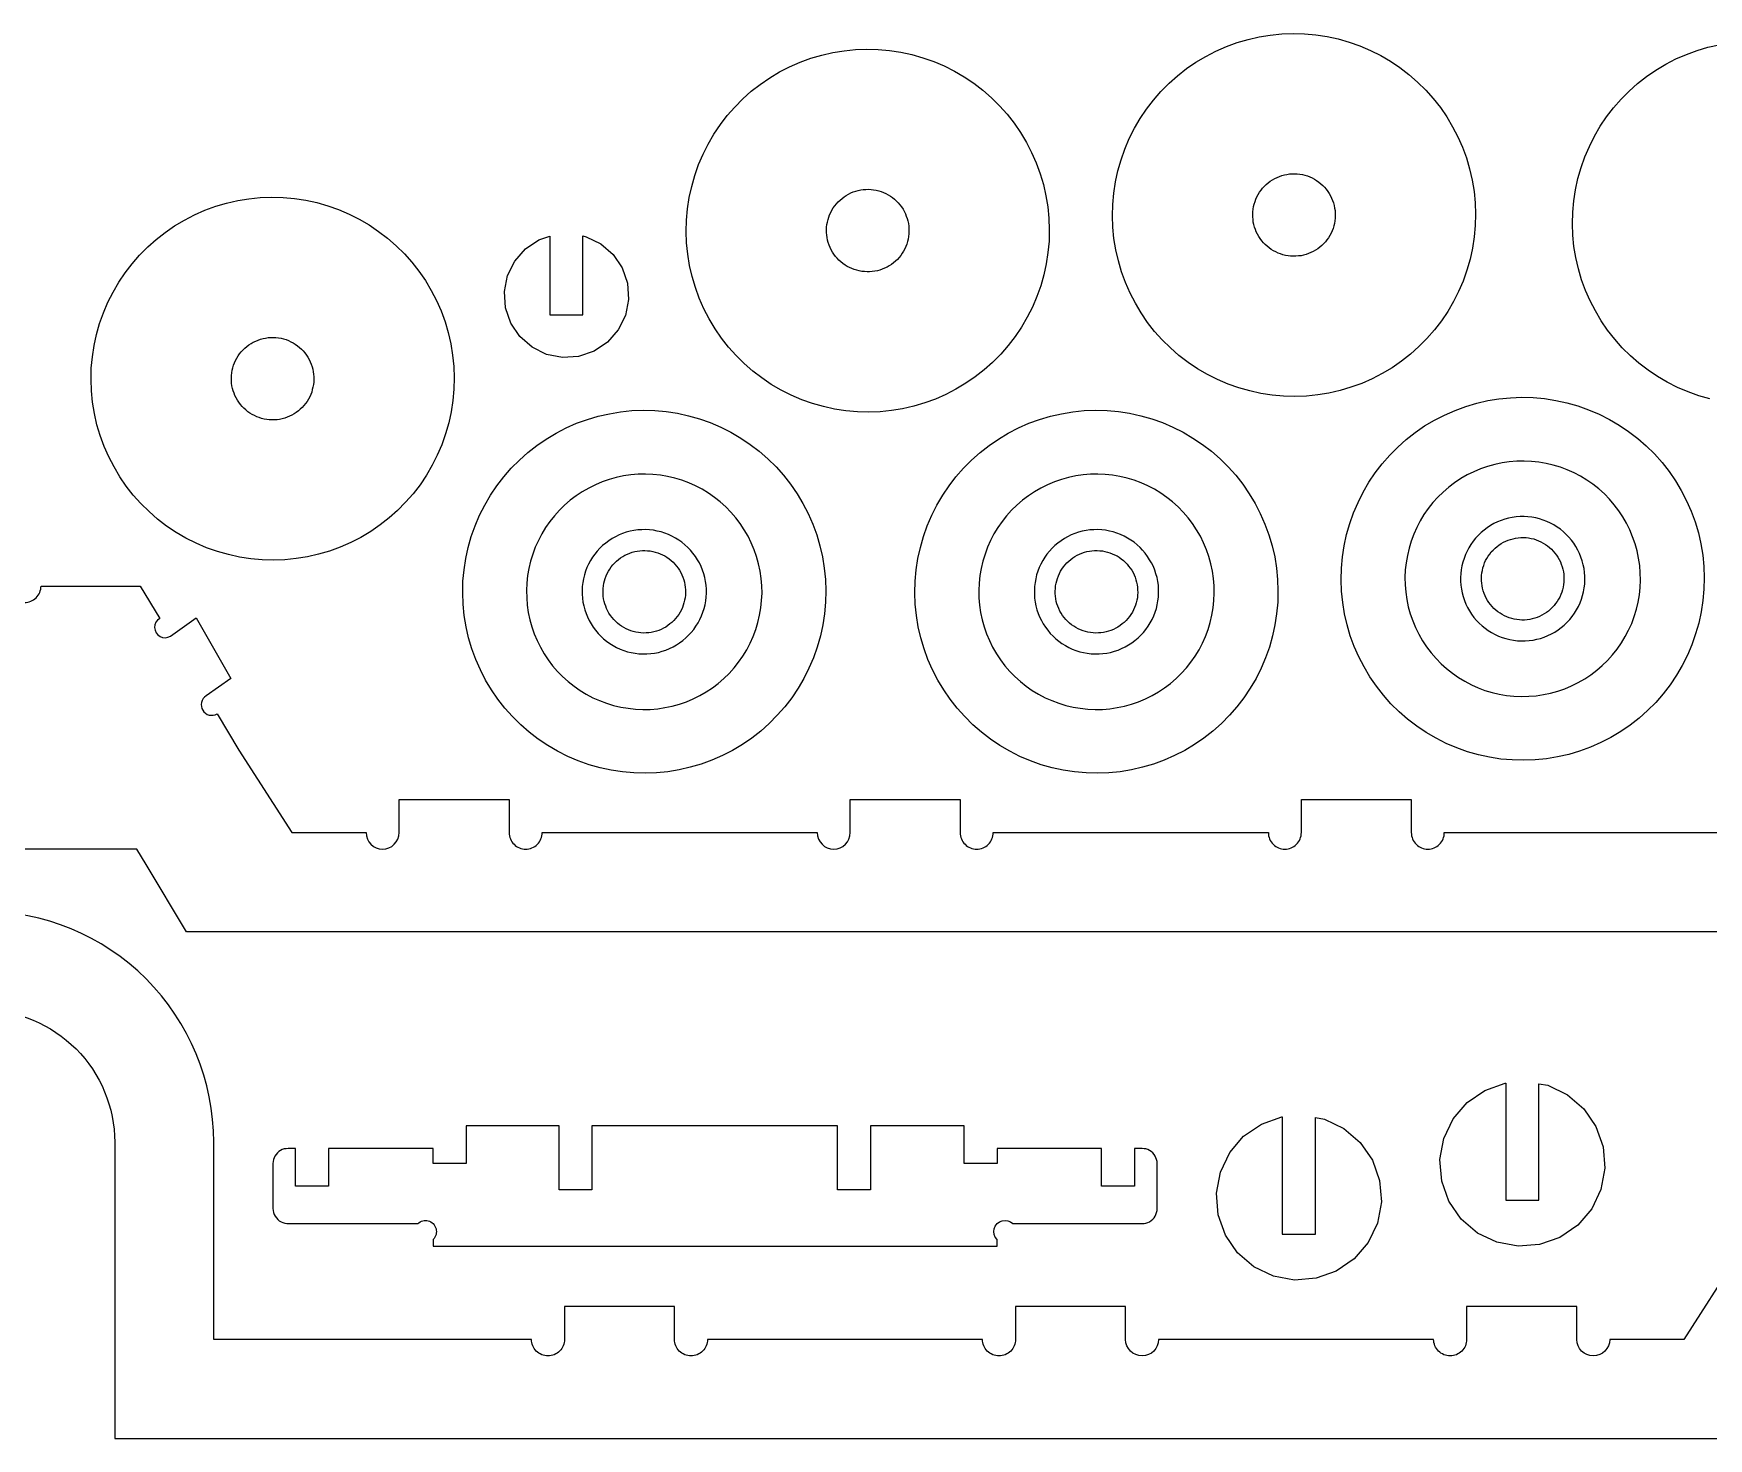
# Model space of a CAD drawing. Extents: x 0.7 to 47.3, y 0.7 to 12.7.
# Drawn here: x 22.07 to 34.76, y 1.8 to 12.45 of the extents above; entities that cross this region are included whole.
import ezdxf

# ---------------------------------------------------------------- set-up
doc = ezdxf.new("R2010")
doc.units = 0
doc.header["$MEASUREMENT"] = 0
for name, color, linetype in [('EXT', 1, 'CONTINUOUS'), ('INT', 150, 'CONTINUOUS'), ('POCKET_1_1MM', 105, 'CONTINUOUS')]:
    doc.layers.add(name, color=color, linetype=linetype)

msp = doc.modelspace()

# ---------------------------------------------------------------- linework, layer by layer
at = {"layer": 'EXT'}
for points in [[(30.685, 10.063), (30.624, 10.124), (30.566, 10.188), (30.513, 10.256), (30.464, 10.328), (30.42, 10.402), (30.38, 10.478), (30.345, 10.558), (30.316, 10.639), (30.291, 10.722), (30.272, 10.806), (30.258, 10.891), (30.25, 10.977), (30.246, 11.063), (30.249, 11.15), (30.256, 11.236), (30.269, 11.321), (30.288, 11.405), (30.312, 11.489), (30.34, 11.57), (30.374, 11.649), (30.413, 11.727), (30.457, 11.801), (30.505, 11.873), (30.558, 11.941), (30.614, 12.006), (30.675, 12.068), (30.74, 12.125), (30.808, 12.179), (30.879, 12.227), (30.953, 12.272), (31.03, 12.311), (31.109, 12.346), (31.19, 12.376), (31.273, 12.4), (31.357, 12.42), (31.442, 12.433), (31.528, 12.442), (31.614, 12.445), (31.701, 12.443), (31.787, 12.435), (31.872, 12.422), (31.957, 12.404), (32.04, 12.38), (32.121, 12.351), (32.201, 12.317), (32.278, 12.278), (32.352, 12.235), (32.424, 12.187), (32.492, 12.134), (32.558, 12.077), (32.619, 12.016), (32.676, 11.952), (32.73, 11.884), (32.779, 11.813), (32.823, 11.739), (32.863, 11.662), (32.897, 11.583), (32.927, 11.502), (32.951, 11.419), (32.971, 11.335), (32.985, 11.249), (32.993, 11.163), (32.996, 11.077), (32.994, 10.991), (32.986, 10.905), (32.973, 10.819), (32.955, 10.735), (32.931, 10.652), (32.902, 10.57), (32.868, 10.491), (32.83, 10.414), (32.786, 10.339), (32.738, 10.268), (32.685, 10.199), (32.628, 10.134), (32.568, 10.073), (32.503, 10.015), (32.435, 9.962), (32.364, 9.913), (32.29, 9.869), (32.213, 9.829), (32.134, 9.794), (32.053, 9.765), (31.97, 9.74), (31.886, 9.721), (31.801, 9.707), (31.715, 9.698), (31.628, 9.695), (31.542, 9.697), (31.456, 9.705), (31.37, 9.718), (31.286, 9.737), (31.203, 9.76), (31.122, 9.789), (31.042, 9.823), (30.965, 9.862), (30.89, 9.906), (30.819, 9.954), (30.75, 10.006)], [(27.457, 9.945), (27.395, 10.006), (27.338, 10.07), (27.285, 10.138), (27.236, 10.209), (27.191, 10.284), (27.152, 10.36), (27.117, 10.439), (27.087, 10.521), (27.063, 10.603), (27.044, 10.688), (27.03, 10.773), (27.021, 10.859), (27.018, 10.945), (27.02, 11.032), (27.028, 11.118), (27.041, 11.203), (27.06, 11.287), (27.083, 11.37), (27.112, 11.452), (27.146, 11.531), (27.185, 11.608), (27.228, 11.683), (27.277, 11.755), (27.329, 11.823), (27.386, 11.888), (27.447, 11.95), (27.511, 12.007), (27.579, 12.06), (27.65, 12.109), (27.725, 12.154), (27.801, 12.193), (27.88, 12.228), (27.962, 12.258), (28.044, 12.282), (28.129, 12.301), (28.214, 12.315), (28.3, 12.324), (28.386, 12.327), (28.472, 12.325), (28.558, 12.317), (28.644, 12.304), (28.728, 12.286), (28.811, 12.262), (28.893, 12.233), (28.972, 12.199), (29.049, 12.16), (29.124, 12.117), (29.196, 12.068), (29.264, 12.016), (29.329, 11.959), (29.391, 11.898), (29.448, 11.834), (29.501, 11.766), (29.55, 11.695), (29.595, 11.62), (29.634, 11.544), (29.669, 11.465), (29.699, 11.383), (29.723, 11.301), (29.742, 11.216), (29.756, 11.131), (29.765, 11.045), (29.768, 10.959), (29.766, 10.873), (29.758, 10.787), (29.745, 10.701), (29.726, 10.617), (29.703, 10.534), (29.674, 10.452), (29.64, 10.373), (29.601, 10.296), (29.558, 10.221), (29.509, 10.149), (29.457, 10.081), (29.4, 10.016), (29.339, 9.954), (29.275, 9.897), (29.207, 9.844), (29.136, 9.795), (29.061, 9.75), (28.985, 9.711), (28.906, 9.676), (28.824, 9.646), (28.742, 9.622), (28.657, 9.603), (28.572, 9.589), (28.486, 9.58), (28.4, 9.577), (28.314, 9.579), (28.227, 9.587), (28.142, 9.6), (28.058, 9.619), (27.975, 9.642), (27.893, 9.671), (27.814, 9.705), (27.737, 9.744), (27.662, 9.787), (27.59, 9.836), (27.522, 9.888)], [(22.949, 8.823), (22.888, 8.884), (22.83, 8.948), (22.777, 9.016), (22.728, 9.087), (22.684, 9.162), (22.644, 9.238), (22.609, 9.317), (22.58, 9.399), (22.555, 9.481), (22.536, 9.566), (22.522, 9.651), (22.513, 9.737), (22.51, 9.823), (22.512, 9.909), (22.52, 9.996), (22.533, 10.081), (22.552, 10.165), (22.575, 10.248), (22.604, 10.33), (22.638, 10.409), (22.677, 10.486), (22.72, 10.561), (22.769, 10.633), (22.821, 10.701), (22.878, 10.766), (22.939, 10.828), (23.003, 10.885), (23.071, 10.938), (23.143, 10.987), (23.217, 11.032), (23.293, 11.071), (23.373, 11.106), (23.454, 11.136), (23.537, 11.16), (23.621, 11.179), (23.706, 11.193), (23.792, 11.202), (23.878, 11.205), (23.965, 11.203), (24.051, 11.195), (24.136, 11.182), (24.22, 11.164), (24.303, 11.14), (24.385, 11.111), (24.464, 11.077), (24.541, 11.038), (24.616, 10.995), (24.688, 10.946), (24.756, 10.894), (24.821, 10.837), (24.883, 10.776), (24.94, 10.712), (24.993, 10.644), (25.042, 10.573), (25.087, 10.498), (25.126, 10.422), (25.161, 10.343), (25.191, 10.261), (25.215, 10.179), (25.234, 10.094), (25.248, 10.009), (25.257, 9.923), (25.26, 9.837), (25.258, 9.751), (25.25, 9.665), (25.237, 9.579), (25.219, 9.495), (25.195, 9.412), (25.166, 9.33), (25.132, 9.251), (25.093, 9.174), (25.05, 9.099), (25.002, 9.027), (24.949, 8.959), (24.892, 8.894), (24.831, 8.832), (24.767, 8.775), (24.699, 8.722), (24.628, 8.673), (24.554, 8.628), (24.477, 8.589), (24.398, 8.554), (24.317, 8.524), (24.234, 8.5), (24.15, 8.481), (24.064, 8.467), (23.978, 8.458), (23.892, 8.455), (23.806, 8.457), (23.72, 8.465), (23.634, 8.478), (23.55, 8.497), (23.467, 8.52), (23.385, 8.549), (23.306, 8.583), (23.229, 8.622), (23.154, 8.665), (23.082, 8.714), (23.014, 8.766)], [(26.422, 10.107), (26.32, 10.038), (26.203, 9.999), (26.081, 9.99), (25.96, 10.014), (25.85, 10.068), (25.757, 10.149), (25.689, 10.251), (25.649, 10.368), (25.641, 10.49), (25.664, 10.611), (25.719, 10.721), (25.8, 10.814), (25.902, 10.882), (25.985, 10.911), (25.985, 10.315), (26.235, 10.315), (26.235, 10.912), (26.261, 10.906), (26.371, 10.852), (26.464, 10.771), (26.533, 10.669), (26.572, 10.553), (26.58, 10.43), (26.557, 10.31), (26.503, 10.199)], [(32.417, 7.307), (32.356, 7.368), (32.299, 7.433), (32.245, 7.5), (32.196, 7.572), (32.152, 7.646), (32.112, 7.723), (32.078, 7.802), (32.048, 7.883), (32.024, 7.966), (32.004, 8.05), (31.99, 8.135), (31.982, 8.221), (31.979, 8.307), (31.981, 8.394), (31.989, 8.48), (32.002, 8.565), (32.02, 8.65), (32.044, 8.733), (32.073, 8.814), (32.107, 8.893), (32.145, 8.971), (32.189, 9.045), (32.237, 9.117), (32.29, 9.185), (32.347, 9.25), (32.407, 9.312), (32.472, 9.369), (32.54, 9.423), (32.611, 9.472), (32.685, 9.516), (32.762, 9.555), (32.841, 9.59), (32.922, 9.62), (33.005, 9.644), (33.089, 9.664), (33.174, 9.678), (33.26, 9.686), (33.347, 9.689), (33.433, 9.687), (33.519, 9.679), (33.605, 9.666), (33.689, 9.648), (33.772, 9.624), (33.853, 9.595), (33.933, 9.561), (34.01, 9.522), (34.085, 9.479), (34.156, 9.431), (34.225, 9.378), (34.29, 9.321), (34.351, 9.261), (34.409, 9.196), (34.462, 9.128), (34.511, 9.057), (34.555, 8.983), (34.595, 8.906), (34.63, 8.827), (34.659, 8.746), (34.684, 8.663), (34.703, 8.579), (34.717, 8.493), (34.725, 8.407), (34.729, 8.321), (34.726, 8.235), (34.719, 8.149), (34.706, 8.063), (34.687, 7.979), (34.663, 7.896), (34.635, 7.814), (34.601, 7.735), (34.562, 7.658), (34.518, 7.583), (34.47, 7.512), (34.417, 7.443), (34.361, 7.378), (34.3, 7.317), (34.235, 7.259), (34.167, 7.206), (34.096, 7.157), (34.022, 7.113), (33.945, 7.073), (33.866, 7.038), (33.785, 7.009), (33.702, 6.984), (33.618, 6.965), (33.533, 6.951), (33.447, 6.942), (33.361, 6.939), (33.274, 6.942), (33.188, 6.949), (33.103, 6.962), (33.018, 6.981), (32.935, 7.004), (32.854, 7.033), (32.774, 7.067), (32.697, 7.106), (32.623, 7.15), (32.551, 7.198), (32.482, 7.25)], [(25.764, 7.209), (25.702, 7.27), (25.645, 7.334), (25.592, 7.402), (25.543, 7.473), (25.498, 7.547), (25.459, 7.624), (25.424, 7.703), (25.395, 7.784), (25.37, 7.867), (25.351, 7.951), (25.337, 8.037), (25.328, 8.123), (25.325, 8.209), (25.327, 8.295), (25.335, 8.381), (25.348, 8.467), (25.367, 8.551), (25.39, 8.634), (25.419, 8.716), (25.453, 8.795), (25.492, 8.872), (25.535, 8.947), (25.584, 9.018), (25.636, 9.087), (25.693, 9.152), (25.754, 9.213), (25.818, 9.271), (25.886, 9.324), (25.958, 9.373), (26.032, 9.417), (26.108, 9.457), (26.188, 9.492), (26.269, 9.521), (26.351, 9.546), (26.436, 9.565), (26.521, 9.579), (26.607, 9.588), (26.693, 9.591), (26.78, 9.589), (26.866, 9.581), (26.951, 9.568), (27.035, 9.549), (27.118, 9.526), (27.2, 9.497), (27.279, 9.463), (27.356, 9.424), (27.431, 9.38), (27.503, 9.332), (27.571, 9.28), (27.636, 9.223), (27.698, 9.162), (27.755, 9.098), (27.808, 9.03), (27.857, 8.958), (27.902, 8.884), (27.941, 8.808), (27.976, 8.728), (28.006, 8.647), (28.03, 8.564), (28.049, 8.48), (28.063, 8.395), (28.072, 8.309), (28.075, 8.223), (28.073, 8.136), (28.065, 8.05), (28.052, 7.965), (28.034, 7.881), (28.01, 7.797), (27.981, 7.716), (27.947, 7.637), (27.908, 7.559), (27.865, 7.485), (27.817, 7.413), (27.764, 7.345), (27.707, 7.28), (27.646, 7.218), (27.582, 7.161), (27.514, 7.107), (27.443, 7.059), (27.369, 7.014), (27.292, 6.975), (27.213, 6.94), (27.132, 6.91), (27.049, 6.886), (26.964, 6.866), (26.879, 6.853), (26.793, 6.844), (26.707, 6.841), (26.621, 6.843), (26.535, 6.851), (26.449, 6.864), (26.365, 6.882), (26.282, 6.906), (26.2, 6.935), (26.121, 6.969), (26.044, 7.008), (25.969, 7.051), (25.897, 7.099), (25.829, 7.152)], [(29.189, 7.209), (29.128, 7.27), (29.07, 7.334), (29.017, 7.402), (28.968, 7.473), (28.924, 7.547), (28.884, 7.624), (28.849, 7.703), (28.82, 7.784), (28.795, 7.867), (28.776, 7.951), (28.762, 8.037), (28.753, 8.123), (28.75, 8.209), (28.753, 8.295), (28.76, 8.381), (28.773, 8.467), (28.792, 8.551), (28.815, 8.634), (28.844, 8.716), (28.878, 8.795), (28.917, 8.872), (28.961, 8.947), (29.009, 9.018), (29.061, 9.087), (29.118, 9.152), (29.179, 9.213), (29.244, 9.271), (29.312, 9.324), (29.383, 9.373), (29.457, 9.417), (29.534, 9.457), (29.613, 9.492), (29.694, 9.521), (29.777, 9.546), (29.861, 9.565), (29.946, 9.579), (30.032, 9.588), (30.118, 9.591), (30.205, 9.589), (30.291, 9.581), (30.376, 9.568), (30.461, 9.549), (30.544, 9.526), (30.625, 9.497), (30.704, 9.463), (30.782, 9.424), (30.856, 9.38), (30.928, 9.332), (30.996, 9.28), (31.062, 9.223), (31.123, 9.162), (31.18, 9.098), (31.234, 9.03), (31.283, 8.958), (31.327, 8.884), (31.366, 8.808), (31.401, 8.728), (31.431, 8.647), (31.455, 8.564), (31.475, 8.48), (31.489, 8.395), (31.497, 8.309), (31.5, 8.223), (31.498, 8.136), (31.49, 8.05), (31.477, 7.965), (31.459, 7.881), (31.435, 7.797), (31.406, 7.716), (31.372, 7.637), (31.334, 7.559), (31.29, 7.485), (31.242, 7.413), (31.189, 7.345), (31.132, 7.28), (31.072, 7.218), (31.007, 7.161), (30.939, 7.107), (30.868, 7.059), (30.794, 7.014), (30.717, 6.975), (30.638, 6.94), (30.557, 6.91), (30.474, 6.886), (30.39, 6.866), (30.304, 6.853), (30.218, 6.844), (30.132, 6.841), (30.046, 6.843), (29.96, 6.851), (29.874, 6.864), (29.79, 6.882), (29.707, 6.906), (29.626, 6.935), (29.546, 6.969), (29.469, 7.008), (29.394, 7.051), (29.323, 7.099), (29.254, 7.152)], [(33.77, 3.418), (33.635, 3.325), (33.481, 3.271), (33.319, 3.258), (33.158, 3.288), (33.011, 3.358), (32.887, 3.464), (32.795, 3.599), (32.74, 3.752), (32.727, 3.915), (32.757, 4.075), (32.827, 4.223), (32.933, 4.347), (33.068, 4.439), (33.222, 4.494), (33.226, 4.494), (33.226, 3.606), (33.476, 3.606), (33.476, 4.489), (33.545, 4.477), (33.692, 4.406), (33.816, 4.3), (33.908, 4.166), (33.963, 4.012), (33.976, 3.849), (33.946, 3.689), (33.876, 3.542)], [(32.077, 3.162), (31.942, 3.069), (31.789, 3.015), (31.626, 3.002), (31.465, 3.032), (31.318, 3.102), (31.194, 3.208), (31.102, 3.343), (31.047, 3.496), (31.035, 3.659), (31.064, 3.82), (31.135, 3.967), (31.24, 4.091), (31.375, 4.183), (31.529, 4.238), (31.533, 4.238), (31.533, 3.35), (31.783, 3.35), (31.783, 4.233), (31.852, 4.221), (31.999, 4.15), (32.123, 4.045), (32.216, 3.91), (32.27, 3.756), (32.283, 3.594), (32.253, 3.433), (32.183, 3.286)], [(23.933, 3.975), (23.921, 3.965), (23.912, 3.954), (23.903, 3.941), (23.897, 3.928), (23.892, 3.914), (23.889, 3.899), (23.888, 3.885), (23.888, 3.543), (23.889, 3.528), (23.893, 3.513), (23.898, 3.498), (23.905, 3.485), (23.914, 3.472), (23.924, 3.461), (23.936, 3.451), (23.949, 3.443), (23.962, 3.437), (23.977, 3.432), (23.992, 3.43), (24.007, 3.429), (24.985, 3.429), (24.993, 3.436), (25.002, 3.442), (25.012, 3.447), (25.022, 3.45), (25.032, 3.452), (25.043, 3.453), (25.053, 3.452), (25.064, 3.45), (25.074, 3.447), (25.084, 3.442), (25.093, 3.436), (25.101, 3.429), (25.108, 3.421), (25.114, 3.411), (25.119, 3.401), (25.123, 3.391), (25.125, 3.38), (25.126, 3.369), (25.125, 3.357), (25.123, 3.346), (25.119, 3.336), (25.114, 3.326), (25.108, 3.317), (25.101, 3.308), (25.101, 3.258), (29.372, 3.258), (29.372, 3.308), (29.359, 3.326), (29.35, 3.346), (29.347, 3.369), (29.35, 3.391), (29.359, 3.411), (29.372, 3.429), (29.39, 3.443), (29.411, 3.451), (29.433, 3.454), (29.455, 3.451), (29.475, 3.443), (29.493, 3.429), (30.486, 3.43), (30.5, 3.433), (30.514, 3.438), (30.528, 3.444), (30.54, 3.452), (30.551, 3.462), (30.561, 3.474), (30.569, 3.486), (30.576, 3.499), (30.581, 3.513), (30.584, 3.528), (30.585, 3.543), (30.585, 3.885), (30.584, 3.899), (30.581, 3.914), (30.576, 3.928), (30.569, 3.941), (30.561, 3.954), (30.551, 3.965), (30.54, 3.975), (30.528, 3.983), (30.514, 3.99), (30.5, 3.995), (30.486, 3.997), (30.471, 3.998), (30.414, 3.998), (30.414, 3.714), (30.164, 3.714), (30.164, 3.998), (29.372, 3.998), (29.372, 3.885), (29.122, 3.885), (29.122, 4.169), (28.413, 4.169), (28.413, 3.685), (28.163, 3.685), (28.163, 4.169), (26.303, 4.169), (26.303, 3.685), (26.055, 3.685), (26.055, 4.169), (25.351, 4.169), (25.351, 3.885), (25.101, 3.885), (25.101, 3.998), (24.309, 3.998), (24.309, 3.714), (24.059, 3.714), (24.059, 3.998), (24.002, 3.998), (23.987, 3.997), (23.972, 3.995), (23.958, 3.99), (23.945, 3.983)]]:
    msp.add_lwpolyline(points, close=True, dxfattribs=at)
for points in [[(34.77, 9.678), (34.687, 9.701), (34.606, 9.73), (34.526, 9.764), (34.449, 9.803), (34.375, 9.846), (34.303, 9.895), (34.234, 9.947), (34.169, 10.004), (34.108, 10.065), (34.051, 10.129), (33.997, 10.197), (33.948, 10.269), (33.904, 10.343), (33.864, 10.419), (33.83, 10.499), (33.8, 10.58), (33.776, 10.662), (33.756, 10.747), (33.742, 10.832), (33.734, 10.918), (33.731, 11.004), (33.733, 11.091), (33.741, 11.177), (33.754, 11.262), (33.772, 11.346), (33.796, 11.429), (33.825, 11.511), (33.859, 11.59), (33.897, 11.667), (33.941, 11.742), (33.989, 11.814), (34.042, 11.882), (34.099, 11.947), (34.159, 12.009), (34.224, 12.066), (34.292, 12.119), (34.363, 12.168), (34.437, 12.213), (34.514, 12.252), (34.593, 12.287), (34.674, 12.317), (34.757, 12.341), (34.841, 12.36)], [(35.917, 5.64), (23.233, 5.64), (22.927, 6.149), (22.857, 6.265), (21.75, 6.265)]]:
    msp.add_lwpolyline(points, dxfattribs=at)
for points in [[(22.006, 8.134, 0.414214), (22.131, 8.259), (22.882, 8.259), (22.883, 8.259), (23.03, 8.014, 1), (23.111, 7.879), (23.306, 8.019), (23.569, 7.559), (23.383, 7.427, 0.414214), (23.356, 7.318, 0.414214), (23.464, 7.291), (23.63, 7.016), (24.031, 6.391), (24.593, 6.391, 1), (24.843, 6.391), (24.843, 6.641), (25.677, 6.641), (25.677, 6.391, 0.414214), (25.802, 6.266, 0.414214), (25.927, 6.391), (27.198, 6.391), (28.01, 6.391, 1), (28.26, 6.391), (28.26, 6.641), (29.093, 6.641), (29.093, 6.391, 0.414214), (29.218, 6.266, 0.414214), (29.343, 6.391), (30.674, 6.391), (31.427, 6.391, 0.414214), (31.552, 6.266, 0.414214), (31.677, 6.391), (31.677, 6.641), (32.51, 6.641), (32.51, 6.391, 0.414214), (32.635, 6.266, 0.414214), (32.76, 6.391), (35.167, 6.391)], [(34.976, 3.177), (34.575, 2.552), (34.013, 2.552, -1), (33.763, 2.552), (33.763, 2.802), (32.929, 2.802), (32.929, 2.552, -0.414214), (32.804, 2.427, -0.414214), (32.679, 2.552), (31.408, 2.552), (30.596, 2.552, -1), (30.346, 2.552), (30.346, 2.802), (29.512, 2.802), (29.512, 2.552, -0.414214), (29.387, 2.427, -0.414214), (29.262, 2.552), (27.932, 2.552), (27.179, 2.552, -0.414214), (27.054, 2.427, -0.414214), (26.929, 2.552), (26.929, 2.802), (26.096, 2.802), (26.096, 2.552, -0.414214), (25.971, 2.427, -0.414214), (25.846, 2.552), (23.439, 2.552), (23.439, 4.046, 0.414214), (21.689, 5.796)], [(21.689, 5.046, -0.414214), (22.689, 4.046), (22.689, 1.801), (35.373, 1.801)]]:
    msp.add_lwpolyline(points, format="xyb", dxfattribs=at)
at = {"layer": 'INT'}
for points in [[(31.377, 10.875), (31.365, 10.891), (31.355, 10.907), (31.345, 10.924), (31.336, 10.942), (31.329, 10.96), (31.323, 10.979), (31.317, 10.998), (31.313, 11.017), (31.311, 11.036), (31.309, 11.056), (31.309, 11.076), (31.31, 11.095), (31.312, 11.115), (31.315, 11.134), (31.32, 11.153), (31.326, 11.172), (31.333, 11.19), (31.341, 11.208), (31.35, 11.225), (31.36, 11.242), (31.372, 11.258), (31.384, 11.273), (31.397, 11.288), (31.411, 11.302), (31.426, 11.314), (31.442, 11.326), (31.458, 11.337), (31.476, 11.347), (31.493, 11.355), (31.511, 11.363), (31.53, 11.369), (31.549, 11.374), (31.568, 11.378), (31.588, 11.381), (31.607, 11.382), (31.627, 11.383), (31.646, 11.382), (31.666, 11.379), (31.685, 11.376), (31.704, 11.371), (31.723, 11.366), (31.741, 11.359), (31.759, 11.351), (31.777, 11.341), (31.793, 11.331), (31.809, 11.32), (31.825, 11.307), (31.839, 11.294), (31.853, 11.28), (31.866, 11.265), (31.877, 11.249), (31.888, 11.233), (31.898, 11.216), (31.906, 11.198), (31.914, 11.18), (31.92, 11.162), (31.925, 11.143), (31.929, 11.123), (31.932, 11.104), (31.934, 11.084), (31.934, 11.065), (31.933, 11.045), (31.931, 11.026), (31.927, 11.006), (31.923, 10.987), (31.917, 10.969), (31.91, 10.95), (31.902, 10.932), (31.893, 10.915), (31.882, 10.898), (31.871, 10.882), (31.859, 10.867), (31.845, 10.852), (31.831, 10.839), (31.816, 10.826), (31.801, 10.814), (31.784, 10.803), (31.767, 10.794), (31.75, 10.785), (31.731, 10.778), (31.713, 10.771), (31.694, 10.766), (31.675, 10.762), (31.655, 10.76), (31.636, 10.758), (31.616, 10.758), (31.596, 10.759), (31.577, 10.761), (31.558, 10.764), (31.538, 10.769), (31.52, 10.775), (31.501, 10.782), (31.483, 10.79), (31.466, 10.799), (31.449, 10.809), (31.433, 10.821), (31.418, 10.833), (31.404, 10.846), (31.39, 10.86)], [(28.149, 10.757), (28.137, 10.773), (28.126, 10.789), (28.117, 10.806), (28.108, 10.824), (28.101, 10.842), (28.094, 10.861), (28.089, 10.88), (28.085, 10.899), (28.082, 10.918), (28.081, 10.938), (28.081, 10.957), (28.081, 10.977), (28.084, 10.997), (28.087, 11.016), (28.092, 11.035), (28.097, 11.054), (28.104, 11.072), (28.113, 11.09), (28.122, 11.107), (28.132, 11.124), (28.143, 11.14), (28.156, 11.155), (28.169, 11.17), (28.183, 11.183), (28.198, 11.196), (28.214, 11.208), (28.23, 11.219), (28.247, 11.228), (28.265, 11.237), (28.283, 11.245), (28.302, 11.251), (28.32, 11.256), (28.34, 11.26), (28.359, 11.263), (28.379, 11.264), (28.398, 11.265), (28.418, 11.264), (28.437, 11.261), (28.457, 11.258), (28.476, 11.253), (28.495, 11.248), (28.513, 11.241), (28.531, 11.232), (28.548, 11.223), (28.565, 11.213), (28.581, 11.202), (28.596, 11.189), (28.611, 11.176), (28.624, 11.162), (28.637, 11.147), (28.649, 11.131), (28.66, 11.115), (28.669, 11.098), (28.678, 11.08), (28.685, 11.062), (28.692, 11.044), (28.697, 11.025), (28.701, 11.005), (28.704, 10.986), (28.705, 10.966), (28.705, 10.947), (28.704, 10.927), (28.702, 10.908), (28.699, 10.888), (28.694, 10.869), (28.689, 10.85), (28.682, 10.832), (28.673, 10.814), (28.664, 10.797), (28.654, 10.78), (28.643, 10.764), (28.63, 10.749), (28.617, 10.734), (28.603, 10.721), (28.588, 10.708), (28.572, 10.696), (28.556, 10.685), (28.539, 10.676), (28.521, 10.667), (28.503, 10.66), (28.484, 10.653), (28.466, 10.648), (28.446, 10.644), (28.427, 10.641), (28.407, 10.64), (28.388, 10.64), (28.368, 10.641), (28.349, 10.643), (28.329, 10.646), (28.31, 10.651), (28.291, 10.657), (28.273, 10.664), (28.255, 10.672), (28.238, 10.681), (28.221, 10.691), (28.205, 10.702), (28.19, 10.715), (28.175, 10.728), (28.162, 10.742)], [(23.641, 9.635), (23.629, 9.651), (23.618, 9.667), (23.609, 9.684), (23.6, 9.702), (23.593, 9.72), (23.586, 9.739), (23.581, 9.757), (23.577, 9.777), (23.574, 9.796), (23.573, 9.816), (23.573, 9.835), (23.574, 9.855), (23.576, 9.874), (23.579, 9.894), (23.584, 9.913), (23.59, 9.932), (23.597, 9.95), (23.605, 9.968), (23.614, 9.985), (23.624, 10.002), (23.635, 10.018), (23.648, 10.033), (23.661, 10.048), (23.675, 10.061), (23.69, 10.074), (23.706, 10.086), (23.722, 10.097), (23.739, 10.106), (23.757, 10.115), (23.775, 10.122), (23.794, 10.129), (23.813, 10.134), (23.832, 10.138), (23.851, 10.141), (23.871, 10.142), (23.89, 10.142), (23.91, 10.142), (23.93, 10.139), (23.949, 10.136), (23.968, 10.131), (23.987, 10.126), (24.005, 10.119), (24.023, 10.11), (24.04, 10.101), (24.057, 10.091), (24.073, 10.08), (24.088, 10.067), (24.103, 10.054), (24.117, 10.04), (24.129, 10.025), (24.141, 10.009), (24.152, 9.993), (24.162, 9.976), (24.17, 9.958), (24.178, 9.94), (24.184, 9.921), (24.189, 9.903), (24.193, 9.883), (24.196, 9.864), (24.197, 9.844), (24.198, 9.825), (24.197, 9.805), (24.194, 9.786), (24.191, 9.766), (24.186, 9.747), (24.181, 9.728), (24.174, 9.71), (24.166, 9.692), (24.156, 9.675), (24.146, 9.658), (24.135, 9.642), (24.122, 9.627), (24.109, 9.612), (24.095, 9.599), (24.08, 9.586), (24.064, 9.574), (24.048, 9.563), (24.031, 9.554), (24.013, 9.545), (23.995, 9.538), (23.977, 9.531), (23.958, 9.526), (23.938, 9.522), (23.919, 9.519), (23.899, 9.518), (23.88, 9.518), (23.86, 9.519), (23.841, 9.521), (23.821, 9.524), (23.802, 9.529), (23.783, 9.535), (23.765, 9.541), (23.747, 9.55), (23.73, 9.559), (23.713, 9.569), (23.697, 9.58), (23.682, 9.593), (23.667, 9.606), (23.654, 9.62)], [(26.456, 8.021), (26.444, 8.037), (26.433, 8.053), (26.424, 8.07), (26.415, 8.088), (26.408, 8.106), (26.401, 8.124), (26.396, 8.143), (26.392, 8.163), (26.389, 8.182), (26.388, 8.202), (26.388, 8.221), (26.389, 8.241), (26.391, 8.26), (26.394, 8.28), (26.399, 8.299), (26.405, 8.317), (26.412, 8.336), (26.42, 8.354), (26.429, 8.371), (26.439, 8.388), (26.45, 8.404), (26.463, 8.419), (26.476, 8.434), (26.49, 8.447), (26.505, 8.46), (26.521, 8.472), (26.537, 8.483), (26.554, 8.492), (26.572, 8.501), (26.59, 8.508), (26.609, 8.515), (26.628, 8.52), (26.647, 8.524), (26.666, 8.526), (26.686, 8.528), (26.705, 8.528), (26.725, 8.527), (26.745, 8.525), (26.764, 8.522), (26.783, 8.517), (26.802, 8.511), (26.82, 8.504), (26.838, 8.496), (26.855, 8.487), (26.872, 8.477), (26.888, 8.465), (26.903, 8.453), (26.918, 8.44), (26.932, 8.426), (26.944, 8.411), (26.956, 8.395), (26.967, 8.379), (26.976, 8.362), (26.985, 8.344), (26.993, 8.326), (26.999, 8.307), (27.004, 8.288), (27.008, 8.269), (27.011, 8.25), (27.012, 8.23), (27.013, 8.21), (27.012, 8.191), (27.009, 8.171), (27.006, 8.152), (27.001, 8.133), (26.996, 8.114), (26.989, 8.096), (26.981, 8.078), (26.971, 8.061), (26.961, 8.044), (26.95, 8.028), (26.937, 8.013), (26.924, 7.998), (26.91, 7.984), (26.895, 7.972), (26.879, 7.96), (26.863, 7.949), (26.846, 7.939), (26.828, 7.931), (26.81, 7.923), (26.792, 7.917), (26.773, 7.912), (26.753, 7.908), (26.734, 7.905), (26.714, 7.904), (26.695, 7.903), (26.675, 7.904), (26.656, 7.907), (26.636, 7.91), (26.617, 7.915), (26.598, 7.92), (26.58, 7.927), (26.562, 7.935), (26.545, 7.945), (26.528, 7.955), (26.512, 7.966), (26.497, 7.978), (26.482, 7.992), (26.469, 8.006)], [(29.881, 8.021), (29.869, 8.037), (29.859, 8.053), (29.849, 8.07), (29.84, 8.088), (29.833, 8.106), (29.826, 8.124), (29.821, 8.143), (29.817, 8.163), (29.815, 8.182), (29.813, 8.202), (29.813, 8.221), (29.814, 8.241), (29.816, 8.26), (29.819, 8.28), (29.824, 8.299), (29.83, 8.317), (29.837, 8.336), (29.845, 8.354), (29.854, 8.371), (29.864, 8.388), (29.876, 8.404), (29.888, 8.419), (29.901, 8.434), (29.915, 8.447), (29.93, 8.46), (29.946, 8.472), (29.962, 8.483), (29.979, 8.492), (29.997, 8.501), (30.015, 8.508), (30.034, 8.515), (30.053, 8.52), (30.072, 8.524), (30.091, 8.526), (30.111, 8.528), (30.131, 8.528), (30.15, 8.527), (30.17, 8.525), (30.189, 8.522), (30.208, 8.517), (30.227, 8.511), (30.245, 8.504), (30.263, 8.496), (30.281, 8.487), (30.297, 8.477), (30.313, 8.465), (30.329, 8.453), (30.343, 8.44), (30.357, 8.426), (30.369, 8.411), (30.381, 8.395), (30.392, 8.379), (30.402, 8.362), (30.41, 8.344), (30.418, 8.326), (30.424, 8.307), (30.429, 8.288), (30.433, 8.269), (30.436, 8.25), (30.437, 8.23), (30.438, 8.21), (30.437, 8.191), (30.435, 8.171), (30.431, 8.152), (30.427, 8.133), (30.421, 8.114), (30.414, 8.096), (30.406, 8.078), (30.397, 8.061), (30.386, 8.044), (30.375, 8.028), (30.363, 8.013), (30.349, 7.998), (30.335, 7.984), (30.32, 7.972), (30.305, 7.96), (30.288, 7.949), (30.271, 7.939), (30.253, 7.931), (30.235, 7.923), (30.217, 7.917), (30.198, 7.912), (30.179, 7.908), (30.159, 7.905), (30.14, 7.904), (30.12, 7.903), (30.1, 7.904), (30.081, 7.907), (30.061, 7.91), (30.042, 7.915), (30.024, 7.92), (30.005, 7.927), (29.987, 7.935), (29.97, 7.945), (29.953, 7.955), (29.937, 7.966), (29.922, 7.978), (29.907, 7.992), (29.894, 8.006)], [(33.109, 8.119), (33.098, 8.135), (33.087, 8.151), (33.077, 8.168), (33.069, 8.186), (33.061, 8.204), (33.055, 8.223), (33.05, 8.242), (33.046, 8.261), (33.043, 8.28), (33.041, 8.3), (33.041, 8.32), (33.042, 8.339), (33.044, 8.359), (33.048, 8.378), (33.052, 8.397), (33.058, 8.416), (33.065, 8.434), (33.073, 8.452), (33.082, 8.469), (33.093, 8.486), (33.104, 8.502), (33.116, 8.518), (33.13, 8.532), (33.144, 8.546), (33.159, 8.558), (33.174, 8.57), (33.191, 8.581), (33.208, 8.591), (33.225, 8.599), (33.244, 8.607), (33.262, 8.613), (33.281, 8.618), (33.3, 8.622), (33.32, 8.625), (33.339, 8.626), (33.359, 8.627), (33.379, 8.626), (33.398, 8.624), (33.417, 8.62), (33.437, 8.616), (33.455, 8.61), (33.474, 8.603), (33.492, 8.595), (33.509, 8.585), (33.526, 8.575), (33.542, 8.564), (33.557, 8.552), (33.571, 8.538), (33.585, 8.524), (33.598, 8.509), (33.61, 8.494), (33.62, 8.477), (33.63, 8.46), (33.639, 8.442), (33.646, 8.424), (33.652, 8.406), (33.658, 8.387), (33.662, 8.368), (33.664, 8.348), (33.666, 8.329), (33.666, 8.309), (33.665, 8.289), (33.663, 8.27), (33.66, 8.25), (33.655, 8.231), (33.649, 8.213), (33.642, 8.194), (33.634, 8.176), (33.625, 8.159), (33.615, 8.142), (33.603, 8.126), (33.591, 8.111), (33.578, 8.096), (33.564, 8.083), (33.549, 8.07), (33.533, 8.058), (33.517, 8.048), (33.499, 8.038), (33.482, 8.029), (33.464, 8.022), (33.445, 8.015), (33.426, 8.01), (33.407, 8.006), (33.387, 8.004), (33.368, 8.002), (33.348, 8.002), (33.329, 8.003), (33.309, 8.005), (33.29, 8.008), (33.271, 8.013), (33.252, 8.019), (33.234, 8.026), (33.216, 8.034), (33.198, 8.043), (33.182, 8.053), (33.166, 8.065), (33.15, 8.077), (33.136, 8.09), (33.122, 8.104)]]:
    msp.add_lwpolyline(points, close=True, dxfattribs=at)
at = {"layer": 'POCKET_1_1MM'}
for points in [[(32.736, 7.671), (32.777, 7.634), (32.821, 7.599), (32.867, 7.567), (32.915, 7.538), (32.965, 7.512), (33.016, 7.489), (33.068, 7.469), (33.122, 7.453), (33.176, 7.44), (33.232, 7.431), (33.287, 7.425), (33.343, 7.423), (33.399, 7.424), (33.455, 7.428), (33.511, 7.437), (33.565, 7.448), (33.619, 7.463), (33.672, 7.481), (33.724, 7.503), (33.774, 7.528), (33.823, 7.556), (33.869, 7.587), (33.914, 7.621), (33.956, 7.657), (33.996, 7.696), (34.034, 7.738), (34.069, 7.782), (34.101, 7.828), (34.13, 7.876), (34.156, 7.925), (34.179, 7.976), (34.198, 8.029), (34.215, 8.083), (34.228, 8.137), (34.237, 8.192), (34.243, 8.248), (34.245, 8.304), (34.244, 8.36), (34.24, 8.416), (34.231, 8.471), (34.22, 8.526), (34.205, 8.58), (34.186, 8.633), (34.165, 8.685), (34.14, 8.735), (34.112, 8.783), (34.081, 8.83), (34.047, 8.875), (34.011, 8.917), (33.972, 8.957), (33.93, 8.995), (33.886, 9.03), (33.84, 9.062), (33.792, 9.091), (33.743, 9.117), (33.691, 9.139), (33.639, 9.159), (33.585, 9.175), (33.531, 9.188), (33.476, 9.198), (33.42, 9.203), (33.364, 9.206), (33.308, 9.205), (33.252, 9.2), (33.197, 9.192), (33.142, 9.18), (33.088, 9.165), (33.035, 9.147), (32.983, 9.125), (32.933, 9.101), (32.885, 9.073), (32.838, 9.042), (32.793, 9.008), (32.751, 8.971), (32.711, 8.932), (32.673, 8.891), (32.638, 8.847), (32.606, 8.801), (32.577, 8.753), (32.551, 8.703), (32.528, 8.652), (32.509, 8.6), (32.493, 8.546), (32.48, 8.491), (32.47, 8.436), (32.464, 8.381), (32.462, 8.325), (32.463, 8.269), (32.468, 8.213), (32.476, 8.157), (32.487, 8.103), (32.502, 8.049), (32.521, 7.996), (32.542, 7.944), (32.567, 7.894), (32.595, 7.845), (32.626, 7.799), (32.66, 7.754), (32.697, 7.711)], [(26.082, 7.573), (26.124, 7.535), (26.168, 7.501), (26.214, 7.469), (26.261, 7.439), (26.311, 7.413), (26.362, 7.391), (26.415, 7.371), (26.468, 7.355), (26.523, 7.342), (26.578, 7.333), (26.634, 7.327), (26.69, 7.324), (26.746, 7.325), (26.802, 7.33), (26.857, 7.338), (26.912, 7.35), (26.966, 7.365), (27.019, 7.383), (27.07, 7.405), (27.121, 7.43), (27.169, 7.457), (27.216, 7.488), (27.26, 7.522), (27.303, 7.559), (27.343, 7.598), (27.38, 7.64), (27.415, 7.683), (27.447, 7.729), (27.476, 7.777), (27.502, 7.827), (27.525, 7.878), (27.545, 7.93), (27.561, 7.984), (27.574, 8.039), (27.583, 8.094), (27.589, 8.15), (27.592, 8.205), (27.591, 8.261), (27.586, 8.317), (27.578, 8.373), (27.566, 8.428), (27.551, 8.482), (27.533, 8.534), (27.511, 8.586), (27.486, 8.636), (27.458, 8.685), (27.427, 8.732), (27.394, 8.776), (27.357, 8.819), (27.318, 8.859), (27.276, 8.896), (27.233, 8.931), (27.187, 8.963), (27.139, 8.992), (27.089, 9.018), (27.038, 9.041), (26.985, 9.061), (26.932, 9.077), (26.877, 9.09), (26.822, 9.099), (26.766, 9.105), (26.71, 9.107), (26.654, 9.106), (26.599, 9.102), (26.543, 9.094), (26.488, 9.082), (26.434, 9.067), (26.381, 9.049), (26.33, 9.027), (26.28, 9.002), (26.231, 8.974), (26.184, 8.943), (26.14, 8.909), (26.097, 8.873), (26.057, 8.834), (26.02, 8.792), (25.985, 8.748), (25.953, 8.702), (25.924, 8.654), (25.898, 8.605), (25.875, 8.554), (25.855, 8.501), (25.839, 8.448), (25.826, 8.393), (25.817, 8.338), (25.811, 8.282), (25.808, 8.226), (25.81, 8.17), (25.814, 8.114), (25.822, 8.059), (25.834, 8.004), (25.849, 7.95), (25.867, 7.897), (25.889, 7.846), (25.914, 7.795), (25.942, 7.747), (25.973, 7.7), (26.006, 7.655), (26.043, 7.613)], [(29.507, 7.573), (29.549, 7.535), (29.593, 7.501), (29.639, 7.469), (29.687, 7.439), (29.736, 7.413), (29.787, 7.391), (29.84, 7.371), (29.894, 7.355), (29.948, 7.342), (30.003, 7.333), (30.059, 7.327), (30.115, 7.324), (30.171, 7.325), (30.227, 7.33), (30.282, 7.338), (30.337, 7.35), (30.391, 7.365), (30.444, 7.383), (30.496, 7.405), (30.546, 7.43), (30.594, 7.457), (30.641, 7.488), (30.686, 7.522), (30.728, 7.559), (30.768, 7.598), (30.806, 7.64), (30.841, 7.683), (30.873, 7.729), (30.902, 7.777), (30.928, 7.827), (30.95, 7.878), (30.97, 7.93), (30.986, 7.984), (30.999, 8.039), (31.009, 8.094), (31.014, 8.15), (31.017, 8.205), (31.016, 8.261), (31.011, 8.317), (31.003, 8.373), (30.991, 8.428), (30.976, 8.482), (30.958, 8.534), (30.936, 8.586), (30.912, 8.636), (30.884, 8.685), (30.853, 8.732), (30.819, 8.776), (30.782, 8.819), (30.743, 8.859), (30.702, 8.896), (30.658, 8.931), (30.612, 8.963), (30.564, 8.992), (30.514, 9.018), (30.463, 9.041), (30.411, 9.061), (30.357, 9.077), (30.303, 9.09), (30.247, 9.099), (30.192, 9.105), (30.136, 9.107), (30.08, 9.106), (30.024, 9.102), (29.968, 9.094), (29.914, 9.082), (29.86, 9.067), (29.807, 9.049), (29.755, 9.027), (29.705, 9.002), (29.656, 8.974), (29.61, 8.943), (29.565, 8.909), (29.522, 8.873), (29.482, 8.834), (29.445, 8.792), (29.41, 8.748), (29.378, 8.702), (29.349, 8.654), (29.323, 8.605), (29.3, 8.554), (29.281, 8.501), (29.264, 8.448), (29.251, 8.393), (29.242, 8.338), (29.236, 8.282), (29.234, 8.226), (29.235, 8.17), (29.239, 8.114), (29.248, 8.059), (29.259, 8.004), (29.274, 7.95), (29.292, 7.897), (29.314, 7.846), (29.339, 7.795), (29.367, 7.747), (29.398, 7.7), (29.432, 7.655), (29.468, 7.613)], [(33.024, 7.978), (33.046, 7.958), (33.069, 7.939), (33.093, 7.922), (33.118, 7.907), (33.144, 7.893), (33.171, 7.88), (33.198, 7.87), (33.227, 7.861), (33.255, 7.854), (33.284, 7.849), (33.314, 7.845), (33.343, 7.844), (33.373, 7.844), (33.402, 7.846), (33.432, 7.85), (33.461, 7.856), (33.489, 7.863), (33.517, 7.873), (33.545, 7.884), (33.571, 7.897), (33.597, 7.911), (33.622, 7.927), (33.646, 7.945), (33.668, 7.964), (33.69, 7.985), (33.71, 8.006), (33.728, 8.029), (33.746, 8.053), (33.761, 8.079), (33.775, 8.105), (33.788, 8.131), (33.798, 8.159), (33.807, 8.187), (33.814, 8.216), (33.819, 8.245), (33.823, 8.274), (33.824, 8.304), (33.824, 8.334), (33.822, 8.363), (33.818, 8.392), (33.812, 8.421), (33.804, 8.45), (33.795, 8.478), (33.784, 8.505), (33.771, 8.532), (33.757, 8.558), (33.74, 8.583), (33.723, 8.606), (33.704, 8.629), (33.683, 8.65), (33.662, 8.67), (33.639, 8.689), (33.615, 8.706), (33.589, 8.722), (33.563, 8.736), (33.536, 8.748), (33.509, 8.759), (33.481, 8.768), (33.452, 8.775), (33.423, 8.78), (33.393, 8.783), (33.364, 8.785), (33.334, 8.785), (33.305, 8.783), (33.275, 8.779), (33.246, 8.773), (33.218, 8.765), (33.19, 8.756), (33.162, 8.745), (33.136, 8.732), (33.11, 8.717), (33.085, 8.701), (33.061, 8.683), (33.039, 8.664), (33.018, 8.644), (32.997, 8.622), (32.979, 8.599), (32.962, 8.575), (32.946, 8.55), (32.932, 8.524), (32.92, 8.497), (32.909, 8.469), (32.9, 8.441), (32.893, 8.413), (32.888, 8.383), (32.884, 8.354), (32.883, 8.325), (32.883, 8.295), (32.885, 8.265), (32.889, 8.236), (32.895, 8.207), (32.903, 8.179), (32.912, 8.151), (32.923, 8.123), (32.936, 8.096), (32.951, 8.071), (32.967, 8.046), (32.984, 8.022), (33.003, 7.999)], [(26.37, 7.88), (26.392, 7.86), (26.415, 7.841), (26.439, 7.824), (26.464, 7.808), (26.49, 7.794), (26.517, 7.782), (26.545, 7.771), (26.573, 7.762), (26.602, 7.755), (26.631, 7.75), (26.66, 7.747), (26.69, 7.745), (26.719, 7.745), (26.749, 7.748), (26.778, 7.752), (26.807, 7.757), (26.836, 7.765), (26.864, 7.774), (26.891, 7.786), (26.918, 7.798), (26.944, 7.813), (26.968, 7.829), (26.992, 7.847), (27.015, 7.866), (27.036, 7.886), (27.056, 7.908), (27.075, 7.931), (27.092, 7.955), (27.108, 7.98), (27.122, 8.006), (27.134, 8.033), (27.145, 8.061), (27.153, 8.089), (27.161, 8.118), (27.166, 8.147), (27.169, 8.176), (27.171, 8.206), (27.171, 8.235), (27.168, 8.265), (27.164, 8.294), (27.159, 8.323), (27.151, 8.352), (27.142, 8.38), (27.13, 8.407), (27.118, 8.434), (27.103, 8.459), (27.087, 8.484), (27.069, 8.508), (27.05, 8.531), (27.03, 8.552), (27.008, 8.572), (26.985, 8.591), (26.961, 8.608), (26.936, 8.623), (26.91, 8.637), (26.883, 8.65), (26.855, 8.66), (26.827, 8.669), (26.798, 8.676), (26.769, 8.682), (26.74, 8.685), (26.71, 8.687), (26.681, 8.686), (26.651, 8.684), (26.622, 8.68), (26.593, 8.674), (26.564, 8.667), (26.536, 8.657), (26.509, 8.646), (26.482, 8.633), (26.457, 8.619), (26.432, 8.603), (26.408, 8.585), (26.385, 8.566), (26.364, 8.546), (26.344, 8.524), (26.325, 8.501), (26.308, 8.477), (26.293, 8.452), (26.279, 8.426), (26.266, 8.399), (26.256, 8.371), (26.247, 8.343), (26.24, 8.314), (26.234, 8.285), (26.231, 8.256), (26.229, 8.226), (26.23, 8.197), (26.232, 8.167), (26.236, 8.138), (26.242, 8.109), (26.249, 8.08), (26.259, 8.052), (26.27, 8.025), (26.283, 7.998), (26.297, 7.972), (26.313, 7.947), (26.331, 7.924), (26.35, 7.901)], [(29.796, 7.88), (29.817, 7.86), (29.84, 7.841), (29.864, 7.824), (29.89, 7.808), (29.916, 7.794), (29.942, 7.782), (29.97, 7.771), (29.998, 7.762), (30.027, 7.755), (30.056, 7.75), (30.085, 7.747), (30.115, 7.745), (30.145, 7.745), (30.174, 7.748), (30.203, 7.752), (30.232, 7.757), (30.261, 7.765), (30.289, 7.774), (30.316, 7.786), (30.343, 7.798), (30.369, 7.813), (30.394, 7.829), (30.417, 7.847), (30.44, 7.866), (30.461, 7.886), (30.481, 7.908), (30.5, 7.931), (30.517, 7.955), (30.533, 7.98), (30.547, 8.006), (30.559, 8.033), (30.57, 8.061), (30.579, 8.089), (30.586, 8.118), (30.591, 8.147), (30.594, 8.176), (30.596, 8.206), (30.596, 8.235), (30.594, 8.265), (30.59, 8.294), (30.584, 8.323), (30.576, 8.352), (30.567, 8.38), (30.556, 8.407), (30.543, 8.434), (30.528, 8.459), (30.512, 8.484), (30.495, 8.508), (30.475, 8.531), (30.455, 8.552), (30.433, 8.572), (30.41, 8.591), (30.386, 8.608), (30.361, 8.623), (30.335, 8.637), (30.308, 8.65), (30.28, 8.66), (30.252, 8.669), (30.224, 8.676), (30.194, 8.682), (30.165, 8.685), (30.136, 8.687), (30.106, 8.686), (30.076, 8.684), (30.047, 8.68), (30.018, 8.674), (29.99, 8.667), (29.962, 8.657), (29.934, 8.646), (29.907, 8.633), (29.882, 8.619), (29.857, 8.603), (29.833, 8.585), (29.811, 8.566), (29.789, 8.546), (29.769, 8.524), (29.75, 8.501), (29.733, 8.477), (29.718, 8.452), (29.704, 8.426), (29.691, 8.399), (29.681, 8.371), (29.672, 8.343), (29.665, 8.314), (29.66, 8.285), (29.656, 8.256), (29.655, 8.226), (29.655, 8.197), (29.657, 8.167), (29.661, 8.138), (29.667, 8.109), (29.674, 8.08), (29.684, 8.052), (29.695, 8.025), (29.708, 7.998), (29.722, 7.972), (29.738, 7.947), (29.756, 7.924), (29.775, 7.901)]]:
    msp.add_lwpolyline(points, close=True, dxfattribs=at)

doc.saveas('drawing.dxf')
